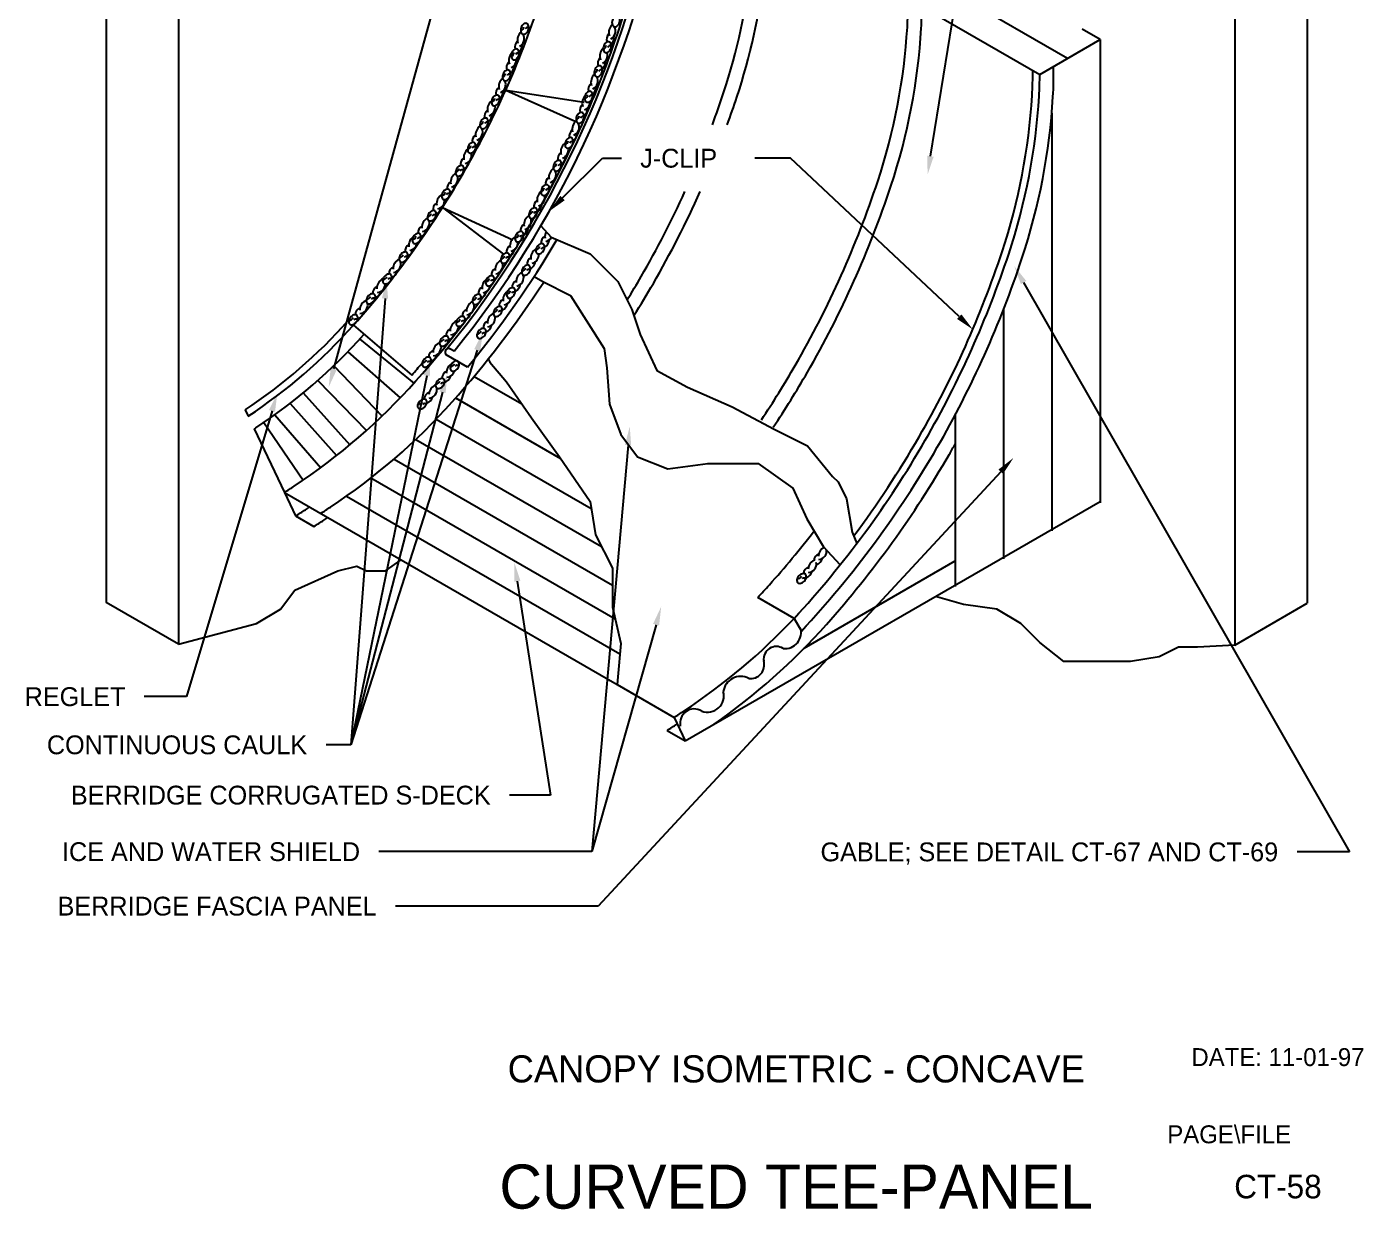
# Model space of a CAD drawing. Extents: x 8 to 104, y 3 to 134.
# Drawn here: x 8.2 to 104, y 3.4 to 88.2 of the extents above; entities that cross this region are included whole.
import ezdxf
from ezdxf.enums import TextEntityAlignment as Align

# ---------------------------------------------------------------- set-up
doc = ezdxf.new("R2010")
doc.units = 0
doc.header["$LTSCALE"] = 1.7995
doc.linetypes.add('HIDDENX2', pattern=[0])
for name, color, linetype in [('BORDER', 7, 'CONTINUOUS'), ('CMP-FLSH', 7, 'CONTINUOUS'), ('DIM-TXT', 7, 'CONTINUOUS'), ('STRCTR', 7, 'CONTINUOUS')]:
    doc.layers.add(name, color=color, linetype=linetype)

msp = doc.modelspace()

# ---------------------------------------------------------------- linework, layer by layer
at = {"layer": 'CMP-FLSH', "color": 0, "linetype": 'CONTINUOUS'}
for p, q in [((65.342, 93.736), (80.833, 84.793)), ((42.555, 83.666), (47.573, 81.416)), ((38.028, 75.262), (42.403, 71.896)), ((31.643, 66.816), (35.826, 63.243)), ((39.816, 63.812), (38.286, 64.695)), ((38.855, 64.944), (38.539, 65.126)), ((63.228, 45.799), (60.63, 47.299)), ((63.228, 45.799), (63.749, 44.881)), ((50.554, 41.051), (54.623, 38.702))]:
    msp.add_line(p, q, dxfattribs=at)
at = {"layer": 'CMP-FLSH', "color": 0, "linetype": 'HIDDENX2'}
for p, q in [((42.555, 83.666), (48.174, 82.795)), ((38.028, 75.262), (43.059, 72.931))]:
    msp.add_line(p, q, dxfattribs=at)
at = {"layer": 'CMP-FLSH', "color": 0, "linetype": 'CONTINUOUS'}
for points in [[(31.643, 66.816, 0.051099), (39.498, 77.687, 0.051099), (44.986, 89.926, 0.059026), (46.802, 98.82, 0.014989)], [(43.051, 71.98, 0.01103), (44.695, 74.687, 0.051099), (50.682, 88.042, 0.051552), (52.651, 96.997, 0.014989)], [(38.347, 65.112, 0.122464), (53.181, 96.691, 0.040047)], [(38.855, 64.944, 0.12121), (53.639, 96.427, 0.040047)], [(57.373, 81.185, 0.008591), (58.177, 83.481, 0.054059), (60.148, 92.668, 0.012345)], [(58.438, 81.185, 0.007306), (59.126, 83.167, 0.051552), (61.094, 92.122, 0.014989)], [(60.881, 60.023, 0.016279), (63.314, 63.937, 0.051099), (69.219, 77.106, 0.064948), (71.344, 88.179, 0.012345), (71.387, 89.405, 0.014989)], [(61.731, 59.496, 0.016163), (64.18, 63.437, 0.051099), (70.168, 76.792, 0.064948), (72.342, 88.119, 0.014989), (72.389, 89.668, 0.174705)], [(63.749, 44.881, 0.056469), (73.49, 58.062, 0.051099), (79.561, 71.603, 0.064948), (81.784, 83.184, 0.020333), (81.826, 85.366, 0.014989)], [(63.231, 45.793, 0.055369), (72.624, 58.562, 0.051099), (78.612, 71.917, 0.064948), (80.786, 83.244, 0.014989), (80.833, 84.793, 0.014989)], [(67.497, 51.7, 0.02991), (72.191, 58.812, 0.051099), (78.137, 72.074, 0.064948), (80.287, 83.274, 0.017846), (80.331, 85.082, 0.014989)], [(51.264, 68.62, 0.006957), (52.272, 70.312, 0.024153), (55.4, 76.39, 0.054059)], [(51.748, 67.505, 0.009382), (53.138, 69.812, 0.025737), (56.497, 76.39, 0.051552)], [(39.816, 63.812, 0.039359), (46.254, 72.984, 0.037673)], [(35.826, 63.243, 0.003951), (36.567, 64.091, 0.040047)], [(60.63, 47.299, 0.006845), (61.454, 48.199, 0.017499), (64.663, 52.064, 0.051099)], [(54.623, 38.702, 0.008115), (55.33, 39.153, 0.058077), (63.228, 45.799, 0.020098)]]:
    msp.add_lwpolyline(points, format="xyb", dxfattribs=at)
for points in [[(43.788, 87.68, 0.141437), (43.888, 87.675, 0.107155), (44.006, 87.732, 0.079115), (44.1, 87.832, 0.066594), (44.173, 87.979, 0.066594), (44.204, 88.139, 0.079115), (44.191, 88.276, 0.107155), (44.132, 88.393, 0.141437), (44.05, 88.45, 0.141437), (43.951, 88.455, 0.107155), (43.833, 88.398, 0.079115), (43.739, 88.298, 0.066594), (43.666, 88.151, 0.066594), (43.634, 87.991, 0.079115), (43.648, 87.853, 0.107155), (43.706, 87.737, 0.141437)], [(50.332, 88.216, 0.141437), (50.431, 88.212, 0.107155), (50.548, 88.27, 0.079115), (50.641, 88.372, 0.066594), (50.712, 88.519, 0.066594), (50.742, 88.68, 0.079115), (50.727, 88.817, 0.107155), (50.666, 88.933, 0.141437), (50.584, 88.989, 0.141437), (50.484, 88.993, 0.107155), (50.367, 88.935, 0.079115), (50.274, 88.833, 0.066594), (50.203, 88.685, 0.066594), (50.174, 88.525, 0.079115), (50.189, 88.388, 0.107155), (50.249, 88.272, 0.141437)], [(43.101, 85.846, 0.141437), (43.2, 85.841, 0.107155), (43.318, 85.897, 0.079115), (43.412, 85.998, 0.066594), (43.485, 86.145, 0.066594), (43.517, 86.305, 0.079115), (43.504, 86.442, 0.107155), (43.445, 86.559, 0.141437), (43.363, 86.616, 0.141437), (43.263, 86.621, 0.107155), (43.145, 86.564, 0.079115), (43.051, 86.463, 0.066594), (42.978, 86.317, 0.066594), (42.947, 86.157, 0.079115), (42.96, 86.019, 0.107155), (43.019, 85.903, 0.141437)], [(49.7, 86.36, 0.141437), (49.8, 86.355, 0.107155), (49.918, 86.412, 0.079115), (50.012, 86.513, 0.066594), (50.085, 86.659, 0.066594), (50.116, 86.82, 0.079115), (50.103, 86.957, 0.107155), (50.044, 87.073, 0.141437), (49.962, 87.131, 0.141437), (49.863, 87.135, 0.107155), (49.745, 87.079, 0.079115), (49.651, 86.978, 0.066594), (49.578, 86.832, 0.066594), (49.546, 86.671, 0.079115), (49.559, 86.534, 0.107155), (49.618, 86.417, 0.141437)], [(49.058, 84.637, 0.141437), (49.158, 84.632, 0.107155), (49.276, 84.689, 0.079115), (49.37, 84.79, 0.066594), (49.443, 84.936, 0.066594), (49.474, 85.097, 0.079115), (49.461, 85.234, 0.107155), (49.402, 85.35, 0.141437), (49.32, 85.408, 0.141437), (49.221, 85.412, 0.107155), (49.103, 85.356, 0.079115), (49.009, 85.255, 0.066594), (48.936, 85.109, 0.066594), (48.904, 84.948, 0.079115), (48.917, 84.811, 0.107155), (48.976, 84.694, 0.141437)], [(42.466, 84.344, 0.141437), (42.566, 84.335, 0.107155), (42.686, 84.386, 0.079115), (42.785, 84.482, 0.066594), (42.864, 84.625, 0.066594), (42.903, 84.784, 0.079115), (42.896, 84.922, 0.107155), (42.843, 85.041, 0.141437), (42.763, 85.102, 0.141437), (42.664, 85.111, 0.107155), (42.544, 85.06, 0.079115), (42.445, 84.963, 0.066594), (42.366, 84.82, 0.066594), (42.327, 84.662, 0.079115), (42.334, 84.524, 0.107155), (42.387, 84.405, 0.141437)], [(48.371, 82.803, 0.141437), (48.47, 82.798, 0.107155), (48.588, 82.855, 0.079115), (48.682, 82.956, 0.066594), (48.755, 83.102, 0.066594), (48.787, 83.262, 0.079115), (48.773, 83.4, 0.107155), (48.715, 83.516, 0.141437), (48.633, 83.573, 0.141437), (48.533, 83.578, 0.107155), (48.415, 83.522, 0.079115), (48.321, 83.421, 0.066594), (48.248, 83.274, 0.066594), (48.217, 83.114, 0.079115), (48.23, 82.977, 0.107155), (48.289, 82.86, 0.141437)], [(41.659, 82.559, 0.141437), (41.758, 82.543, 0.107155), (41.881, 82.587, 0.079115), (41.986, 82.677, 0.066594), (42.074, 82.814, 0.066594), (42.123, 82.97, 0.079115), (42.125, 83.108, 0.107155), (42.079, 83.23, 0.141437), (42.004, 83.296, 0.141437), (41.905, 83.312, 0.107155), (41.782, 83.268, 0.079115), (41.677, 83.178, 0.066594), (41.589, 83.041, 0.066594), (41.54, 82.885, 0.079115), (41.538, 82.747, 0.107155), (41.584, 82.624, 0.141437)], [(40.835, 80.915, 0.141437), (40.933, 80.9, 0.107155), (41.056, 80.943, 0.079115), (41.161, 81.033, 0.066594), (41.249, 81.171, 0.066594), (41.298, 81.327, 0.079115), (41.3, 81.465, 0.107155), (41.254, 81.587, 0.141437), (41.179, 81.653, 0.141437), (41.08, 81.668, 0.107155), (40.957, 81.625, 0.079115), (40.852, 81.535, 0.066594), (40.764, 81.397, 0.066594), (40.715, 81.241, 0.079115), (40.713, 81.103, 0.107155), (40.759, 80.981, 0.141437)], [(47.736, 81.301, 0.141437), (47.836, 81.292, 0.107155), (47.956, 81.343, 0.079115), (48.055, 81.44, 0.066594), (48.134, 81.582, 0.066594), (48.173, 81.741, 0.079115), (48.166, 81.879, 0.107155), (48.112, 81.998, 0.141437), (48.033, 82.059, 0.141437), (47.934, 82.068, 0.107155), (47.814, 82.017, 0.079115), (47.715, 81.921, 0.066594), (47.636, 81.778, 0.066594), (47.597, 81.619, 0.079115), (47.604, 81.481, 0.107155), (47.657, 81.362, 0.141437)], [(39.952, 79.167, 0.141437), (40.051, 79.151, 0.107155), (40.174, 79.195, 0.079115), (40.279, 79.284, 0.066594), (40.367, 79.422, 0.066594), (40.416, 79.578, 0.079115), (40.417, 79.716, 0.107155), (40.372, 79.838, 0.141437), (40.296, 79.904, 0.141437), (40.198, 79.92, 0.107155), (40.074, 79.876, 0.079115), (39.97, 79.786, 0.066594), (39.882, 79.648, 0.066594), (39.833, 79.492, 0.079115), (39.831, 79.355, 0.107155), (39.877, 79.232, 0.141437)], [(46.929, 79.516, 0.141437), (47.028, 79.501, 0.107155), (47.151, 79.544, 0.079115), (47.256, 79.634, 0.066594), (47.344, 79.772, 0.066594), (47.393, 79.928, 0.079115), (47.394, 80.066, 0.107155), (47.349, 80.188, 0.141437), (47.273, 80.254, 0.141437), (47.175, 80.269, 0.107155), (47.051, 80.226, 0.079115), (46.947, 80.136, 0.066594), (46.859, 79.998, 0.066594), (46.81, 79.842, 0.079115), (46.808, 79.704, 0.107155), (46.854, 79.582, 0.141437)], [(46.093, 77.88, 0.141437), (46.191, 77.864, 0.107155), (46.315, 77.908, 0.079115), (46.419, 77.997, 0.066594), (46.507, 78.135, 0.066594), (46.556, 78.291, 0.079115), (46.558, 78.429, 0.107155), (46.512, 78.551, 0.141437), (46.437, 78.617, 0.141437), (46.338, 78.633, 0.107155), (46.215, 78.589, 0.079115), (46.11, 78.499, 0.066594), (46.022, 78.361, 0.066594), (45.973, 78.205, 0.079115), (45.972, 78.068, 0.107155), (46.018, 77.945, 0.141437)], [(39.072, 77.525, 0.141437), (39.169, 77.504, 0.107155), (39.295, 77.54, 0.079115), (39.404, 77.624, 0.066594), (39.5, 77.756, 0.066594), (39.557, 77.909, 0.079115), (39.567, 78.047, 0.107155), (39.528, 78.172, 0.141437), (39.457, 78.241, 0.141437), (39.359, 78.262, 0.107155), (39.234, 78.226, 0.079115), (39.124, 78.142, 0.066594), (39.028, 78.01, 0.066594), (38.971, 77.857, 0.079115), (38.961, 77.719, 0.107155), (39, 77.594, 0.141437)], [(45.21, 76.131, 0.141437), (45.309, 76.115, 0.107155), (45.432, 76.159, 0.079115), (45.537, 76.249, 0.066594), (45.625, 76.386, 0.066594), (45.674, 76.542, 0.079115), (45.676, 76.68, 0.107155), (45.63, 76.803, 0.141437), (45.555, 76.868, 0.141437), (45.456, 76.884, 0.107155), (45.333, 76.84, 0.079115), (45.228, 76.75, 0.066594), (45.14, 76.613, 0.066594), (45.091, 76.457, 0.079115), (45.089, 76.319, 0.107155), (45.135, 76.196, 0.141437)], [(38.058, 75.848, 0.141437), (38.154, 75.821, 0.107155), (38.281, 75.85, 0.079115), (38.396, 75.926, 0.066594), (38.5, 76.053, 0.066594), (38.567, 76.202, 0.079115), (38.585, 76.338, 0.107155), (38.554, 76.465, 0.141437), (38.487, 76.539, 0.141437), (38.391, 76.567, 0.107155), (38.263, 76.538, 0.079115), (38.149, 76.461, 0.066594), (38.045, 76.335, 0.066594), (37.978, 76.186, 0.079115), (37.96, 76.049, 0.107155), (37.991, 75.922, 0.141437)], [(37.043, 74.315, 0.141437), (37.139, 74.288, 0.107155), (37.266, 74.316, 0.079115), (37.381, 74.393, 0.066594), (37.485, 74.519, 0.066594), (37.552, 74.668, 0.079115), (37.57, 74.805, 0.107155), (37.539, 74.932, 0.141437), (37.472, 75.006, 0.141437), (37.376, 75.033, 0.107155), (37.249, 75.005, 0.079115), (37.134, 74.928, 0.066594), (37.03, 74.802, 0.066594), (36.963, 74.653, 0.079115), (36.945, 74.516, 0.107155), (36.976, 74.389, 0.141437)], [(44.33, 74.489, 0.141437), (44.427, 74.468, 0.107155), (44.553, 74.504, 0.079115), (44.662, 74.588, 0.066594), (44.758, 74.721, 0.066594), (44.816, 74.874, 0.079115), (44.825, 75.011, 0.107155), (44.786, 75.136, 0.141437), (44.715, 75.206, 0.141437), (44.617, 75.227, 0.107155), (44.492, 75.19, 0.079115), (44.382, 75.106, 0.066594), (44.287, 74.974, 0.066594), (44.229, 74.821, 0.079115), (44.219, 74.683, 0.107155), (44.258, 74.558, 0.141437)], [(35.958, 72.684, 0.141437), (36.054, 72.657, 0.107155), (36.182, 72.685, 0.079115), (36.296, 72.762, 0.066594), (36.4, 72.888, 0.066594), (36.468, 73.037, 0.079115), (36.486, 73.174, 0.107155), (36.455, 73.301, 0.141437), (36.388, 73.375, 0.141437), (36.292, 73.402, 0.107155), (36.164, 73.374, 0.079115), (36.05, 73.297, 0.066594), (35.946, 73.171, 0.066594), (35.879, 73.022, 0.079115), (35.86, 72.885, 0.107155), (35.891, 72.758, 0.141437)], [(43.316, 72.812, 0.141437), (43.412, 72.785, 0.107155), (43.539, 72.814, 0.079115), (43.654, 72.891, 0.066594), (43.758, 73.017, 0.066594), (43.825, 73.166, 0.079115), (43.843, 73.303, 0.107155), (43.812, 73.43, 0.141437), (43.745, 73.504, 0.141437), (43.649, 73.531, 0.107155), (43.522, 73.502, 0.079115), (43.407, 73.426, 0.066594), (43.303, 73.299, 0.066594), (43.236, 73.15, 0.079115), (43.218, 73.014, 0.107155), (43.249, 72.887, 0.141437)], [(35.001, 71.364, 0.141437), (35.096, 71.333, 0.107155), (35.225, 71.355, 0.079115), (35.342, 71.427, 0.066594), (35.452, 71.548, 0.066594), (35.526, 71.694, 0.079115), (35.55, 71.83, 0.107155), (35.525, 71.958, 0.141437), (35.462, 72.035, 0.141437), (35.367, 72.067, 0.107155), (35.238, 72.044, 0.079115), (35.12, 71.973, 0.066594), (35.011, 71.851, 0.066594), (34.937, 71.705, 0.079115), (34.912, 71.57, 0.107155), (34.938, 71.441, 0.141437)], [(42.301, 71.279, 0.141437), (42.397, 71.252, 0.107155), (42.525, 71.28, 0.079115), (42.639, 71.357, 0.066594), (42.743, 71.483, 0.066594), (42.81, 71.633, 0.079115), (42.828, 71.769, 0.107155), (42.797, 71.896, 0.141437), (42.73, 71.97, 0.141437), (42.634, 71.997, 0.107155), (42.507, 71.969, 0.079115), (42.392, 71.892, 0.066594), (42.288, 71.766, 0.066594), (42.221, 71.617, 0.079115), (42.203, 71.48, 0.107155), (42.234, 71.353, 0.141437)], [(44.815, 71.947, 0.141437), (44.911, 71.92, 0.107155), (45.039, 71.948, 0.079115), (45.154, 72.025, 0.066594), (45.257, 72.151, 0.066594), (45.325, 72.3, 0.079115), (45.343, 72.437, 0.107155), (45.312, 72.564, 0.141437), (45.245, 72.638, 0.141437), (45.149, 72.665, 0.107155), (45.021, 72.637, 0.079115), (44.907, 72.56, 0.066594), (44.803, 72.433, 0.066594), (44.736, 72.284, 0.079115), (44.718, 72.148, 0.107155), (44.748, 72.021, 0.141437)], [(43.801, 70.413, 0.141437), (43.897, 70.386, 0.107155), (44.024, 70.415, 0.079115), (44.139, 70.491, 0.066594), (44.243, 70.618, 0.066594), (44.31, 70.767, 0.079115), (44.328, 70.903, 0.107155), (44.297, 71.03, 0.141437), (44.23, 71.105, 0.141437), (44.134, 71.132, 0.107155), (44.006, 71.103, 0.079115), (43.892, 71.026, 0.066594), (43.788, 70.9, 0.066594), (43.721, 70.751, 0.079115), (43.703, 70.614, 0.107155), (43.734, 70.487, 0.141437)], [(33.811, 69.808, 0.141437), (33.904, 69.77, 0.107155), (34.034, 69.785, 0.079115), (34.156, 69.849, 0.066594), (34.273, 69.963, 0.066594), (34.356, 70.104, 0.079115), (34.389, 70.238, 0.107155), (34.372, 70.367, 0.141437), (34.313, 70.448, 0.141437), (34.221, 70.486, 0.107155), (34.091, 70.471, 0.079115), (33.969, 70.407, 0.066594), (33.852, 70.293, 0.066594), (33.769, 70.152, 0.079115), (33.736, 70.018, 0.107155), (33.753, 69.889, 0.141437)], [(41.217, 69.648, 0.141437), (41.313, 69.621, 0.107155), (41.44, 69.649, 0.079115), (41.555, 69.726, 0.066594), (41.659, 69.852, 0.066594), (41.726, 70.001, 0.079115), (41.744, 70.138, 0.107155), (41.713, 70.265, 0.141437), (41.646, 70.339, 0.141437), (41.55, 70.366, 0.107155), (41.422, 70.338, 0.079115), (41.308, 70.261, 0.066594), (41.204, 70.135, 0.066594), (41.137, 69.986, 0.079115), (41.119, 69.849, 0.107155), (41.15, 69.722, 0.141437)], [(32.636, 68.393, 0.141437), (32.729, 68.356, 0.107155), (32.859, 68.371, 0.079115), (32.981, 68.434, 0.066594), (33.098, 68.549, 0.066594), (33.181, 68.69, 0.079115), (33.214, 68.824, 0.107155), (33.197, 68.953, 0.141437), (33.138, 69.034, 0.141437), (33.046, 69.071, 0.107155), (32.916, 69.057, 0.079115), (32.794, 68.993, 0.066594), (32.677, 68.879, 0.066594), (32.594, 68.738, 0.079115), (32.561, 68.604, 0.107155), (32.578, 68.474, 0.141437)], [(40.259, 68.328, 0.141437), (40.354, 68.297, 0.107155), (40.483, 68.32, 0.079115), (40.601, 68.391, 0.066594), (40.71, 68.512, 0.066594), (40.784, 68.658, 0.079115), (40.808, 68.794, 0.107155), (40.783, 68.922, 0.141437), (40.72, 68.999, 0.141437), (40.625, 69.031, 0.107155), (40.496, 69.008, 0.079115), (40.378, 68.937, 0.066594), (40.269, 68.815, 0.066594), (40.195, 68.67, 0.079115), (40.171, 68.534, 0.107155), (40.196, 68.406, 0.141437)], [(42.716, 68.782, 0.141437), (42.812, 68.755, 0.107155), (42.94, 68.783, 0.079115), (43.054, 68.86, 0.066594), (43.158, 68.987, 0.066594), (43.225, 69.136, 0.079115), (43.244, 69.272, 0.107155), (43.213, 69.399, 0.141437), (43.146, 69.473, 0.141437), (43.05, 69.5, 0.107155), (42.922, 69.472, 0.079115), (42.808, 69.395, 0.066594), (42.704, 69.269, 0.066594), (42.636, 69.12, 0.079115), (42.618, 68.983, 0.107155), (42.649, 68.856, 0.141437)], [(41.759, 67.463, 0.141437), (41.854, 67.431, 0.107155), (41.982, 67.454, 0.079115), (42.1, 67.525, 0.066594), (42.21, 67.647, 0.066594), (42.284, 67.793, 0.079115), (42.308, 67.928, 0.107155), (42.283, 68.057, 0.141437), (42.219, 68.134, 0.141437), (42.125, 68.165, 0.107155), (41.996, 68.142, 0.079115), (41.878, 68.071, 0.066594), (41.768, 67.95, 0.066594), (41.695, 67.804, 0.079115), (41.67, 67.668, 0.107155), (41.695, 67.54, 0.141437)], [(31.382, 66.889, 0.141437), (31.474, 66.852, 0.107155), (31.604, 66.866, 0.079115), (31.726, 66.93, 0.066594), (31.843, 67.045, 0.066594), (31.926, 67.186, 0.079115), (31.959, 67.319, 0.107155), (31.942, 67.449, 0.141437), (31.884, 67.53, 0.141437), (31.791, 67.567, 0.107155), (31.661, 67.553, 0.079115), (31.539, 67.489, 0.066594), (31.422, 67.375, 0.066594), (31.339, 67.234, 0.079115), (31.306, 67.1, 0.107155), (31.323, 66.97, 0.141437)], [(39.07, 66.772, 0.141437), (39.162, 66.735, 0.107155), (39.292, 66.749, 0.079115), (39.414, 66.813, 0.066594), (39.531, 66.927, 0.066594), (39.614, 67.068, 0.079115), (39.647, 67.202, 0.107155), (39.63, 67.332, 0.141437), (39.571, 67.413, 0.141437), (39.479, 67.45, 0.107155), (39.349, 67.435, 0.079115), (39.227, 67.371, 0.066594), (39.11, 67.257, 0.066594), (39.027, 67.116, 0.079115), (38.994, 66.982, 0.107155), (39.011, 66.853, 0.141437)], [(40.569, 65.906, 0.141437), (40.662, 65.869, 0.107155), (40.792, 65.883, 0.079115), (40.914, 65.947, 0.066594), (41.031, 66.061, 0.066594), (41.114, 66.202, 0.079115), (41.147, 66.336, 0.107155), (41.13, 66.466, 0.141437), (41.071, 66.547, 0.141437), (40.979, 66.584, 0.107155), (40.849, 66.57, 0.079115), (40.726, 66.506, 0.066594), (40.609, 66.391, 0.066594), (40.527, 66.251, 0.079115), (40.494, 66.117, 0.107155), (40.511, 65.987, 0.141437)], [(37.895, 65.358, 0.141437), (37.987, 65.32, 0.107155), (38.117, 65.335, 0.079115), (38.239, 65.399, 0.066594), (38.356, 65.513, 0.066594), (38.439, 65.654, 0.079115), (38.472, 65.788, 0.107155), (38.455, 65.917, 0.141437), (38.397, 65.998, 0.141437), (38.304, 66.036, 0.107155), (38.174, 66.021, 0.079115), (38.052, 65.957, 0.066594), (37.935, 65.843, 0.066594), (37.852, 65.702, 0.079115), (37.819, 65.568, 0.107155), (37.836, 65.439, 0.141437)], [(36.64, 63.854, 0.141437), (36.732, 63.816, 0.107155), (36.862, 63.831, 0.079115), (36.984, 63.895, 0.066594), (37.101, 64.009, 0.066594), (37.184, 64.15, 0.079115), (37.217, 64.284, 0.107155), (37.2, 64.413, 0.141437), (37.142, 64.494, 0.141437), (37.049, 64.532, 0.107155), (36.919, 64.517, 0.079115), (36.797, 64.453, 0.066594), (36.68, 64.339, 0.066594), (36.597, 64.198, 0.079115), (36.564, 64.064, 0.107155), (36.581, 63.934, 0.141437)], [(38.661, 63.563, 0.141437), (38.755, 63.529, 0.107155), (38.884, 63.547, 0.079115), (39.004, 63.615, 0.066594), (39.118, 63.732, 0.066594), (39.197, 63.876, 0.079115), (39.225, 64.011, 0.107155), (39.204, 64.14, 0.141437), (39.144, 64.219, 0.141437), (39.05, 64.253, 0.107155), (38.921, 64.235, 0.079115), (38.8, 64.167, 0.066594), (38.687, 64.05, 0.066594), (38.608, 63.906, 0.079115), (38.579, 63.772, 0.107155), (38.6, 63.643, 0.141437)], [(37.603, 62.323, 0.141437), (37.695, 62.284, 0.107155), (37.825, 62.297, 0.079115), (37.948, 62.359, 0.066594), (38.067, 62.471, 0.066594), (38.152, 62.611, 0.079115), (38.187, 62.744, 0.107155), (38.172, 62.874, 0.141437), (38.115, 62.956, 0.141437), (38.023, 62.995, 0.107155), (37.893, 62.982, 0.079115), (37.77, 62.92, 0.066594), (37.651, 62.808, 0.066594), (37.566, 62.668, 0.079115), (37.531, 62.535, 0.107155), (37.546, 62.405, 0.141437)], [(36.295, 60.865, 0.141437), (36.384, 60.82, 0.107155), (36.515, 60.825, 0.079115), (36.642, 60.879, 0.066594), (36.767, 60.983, 0.066594), (36.861, 61.117, 0.079115), (36.904, 61.248, 0.107155), (36.898, 61.379, 0.141437), (36.846, 61.464, 0.141437), (36.756, 61.509, 0.107155), (36.626, 61.504, 0.079115), (36.499, 61.45, 0.066594), (36.373, 61.346, 0.066594), (36.28, 61.212, 0.079115), (36.236, 61.081, 0.107155), (36.243, 60.95, 0.141437)], [(63.488, 48.356, 0.141437), (63.578, 48.311, 0.107155), (63.708, 48.315, 0.079115), (63.835, 48.369, 0.066594), (63.961, 48.474, 0.066594), (64.054, 48.608, 0.079115), (64.098, 48.739, 0.107155), (64.091, 48.87, 0.141437), (64.039, 48.955, 0.141437), (63.95, 48.999, 0.107155), (63.819, 48.995, 0.079115), (63.692, 48.941, 0.066594), (63.567, 48.836, 0.066594), (63.473, 48.702, 0.079115), (63.43, 48.571, 0.107155), (63.436, 48.441, 0.141437)]]:
    msp.add_lwpolyline(points, format="xyb", close=True, dxfattribs=at)
for points in [[(45.072, 73.932), (45.806, 73.138), (48.603, 71.94), (50.601, 69.945), (51.6, 67.949), (52.199, 66.153), (53.398, 63.558), (55.596, 62.361), (58.792, 60.964), (61.789, 59.367), (64.187, 58.17), (65.985, 55.975), (66.384, 55.575), (66.984, 54.378), (67.383, 51.983), (67.714, 51.157)], [(44.587, 70.298), (45.206, 69.945), (47.204, 68.947), (49.602, 65.155), (49.802, 63.758), (50.001, 61.163), (50.801, 58.968), (51.999, 57.372), (54.166, 56.524), (57.047, 56.903), (60.656, 56.889), (63.143, 55.127), (64.142, 52.932), (65.34, 50.936), (66.515, 49.656)], [(41.305, 64.393), (41.41, 64.157), (42.609, 62.76), (44.407, 60.166), (46.405, 57.372), (48.603, 54.178), (49.002, 51.784), (50.201, 49.389), (50.201, 46.595), (50.801, 44), (50.601, 41.605), (50.554, 41.051)]]:
    msp.add_lwpolyline(points, dxfattribs=at)
for centre, radius, start, end in [((43.546, 88.211), 0.299, 287.40332, 359.96738), ((44.134, 87.994), 0.183, 67.10515, 161.82672), ((50.713, 87.811), 0.768, 131.3863, 198.40264), ((49.83, 87.895), 0.609, 295.19024, 31.26002), ((43.752, 86.767), 0.543, 130.13673, 197.5766), ((44.164, 87.27), 0.768, 130.65156, 197.6679), ((43.283, 87.365), 0.609, 294.45551, 30.52528), ((50.33, 87.309), 0.543, 133.75128, 201.19115), ((49.447, 87.48), 0.879, 319.49519, 3.19701), ((43.543, 85.79), 0.768, 132.41752, 199.43386), ((42.858, 86.377), 0.299, 287.40332, 359.96738), ((43.446, 86.16), 0.183, 67.10515, 161.82672), ((42.881, 86.993), 0.879, 315.88063, 359.58245), ((50.076, 86.122), 0.768, 134.46035, 201.47669), ((49.24, 86.157), 0.609, 294.45551, 19.42809), ((49.458, 86.891), 0.299, 287.40332, 359.96738), ((50.046, 86.674), 0.183, 67.10515, 161.82672), ((43.146, 85.275), 0.543, 131.90269, 199.34256), ((42.299, 85.501), 0.879, 313.27484, 356.97665), ((42.717, 85.854), 0.609, 291.84971, 3.81727), ((49.697, 85.593), 0.543, 133.94551, 201.38538), ((48.839, 85.785), 0.879, 315.88063, 359.58245), ((42.824, 83.918), 0.768, 128.04576, 195.0621), ((41.947, 84.053), 0.609, 291.84971, 27.91949), ((42.248, 84.885), 0.299, 284.79752, 357.36158), ((42.826, 84.642), 0.183, 64.49935, 159.22092), ((49.434, 84.228), 0.768, 130.65156, 197.6679), ((48.553, 84.323), 0.609, 294.45551, 30.52528), ((48.816, 85.168), 0.299, 287.40332, 359.96738), ((49.404, 84.951), 0.183, 67.10515, 161.82672), ((42.388, 83.434), 0.543, 127.53093, 194.9708), ((41.529, 83.7), 0.879, 313.27484, 356.97665), ((49.021, 83.725), 0.543, 130.13673, 197.5766), ((48.151, 83.951), 0.879, 315.88063, 359.58245), ((42.007, 82.281), 0.768, 128.23999, 195.25633), ((41.18, 82.406), 0.609, 288.23515, 13.20774), ((41.476, 83.113), 0.299, 281.18297, 353.74703), ((42.037, 82.834), 0.183, 60.88479, 155.60637), ((48.416, 82.232), 0.543, 131.90269, 199.34256), ((48.813, 82.747), 0.768, 132.41752, 199.43386), ((47.569, 82.458), 0.879, 313.27484, 356.97665), ((47.987, 82.811), 0.609, 291.84971, 3.81727), ((48.128, 83.334), 0.299, 287.40332, 359.96738), ((48.716, 83.117), 0.183, 67.10515, 161.82672), ((40.651, 81.47), 0.299, 281.18297, 353.74703), ((41.573, 81.796), 0.543, 127.72516, 195.16503), ((40.741, 82.08), 0.879, 309.66028, 353.3621), ((48.093, 80.875), 0.768, 128.04576, 195.0621), ((47.518, 81.843), 0.299, 284.79752, 357.36158), ((48.096, 81.599), 0.183, 64.49935, 159.22092), ((41.164, 80.467), 0.768, 124.43121, 191.44755), ((40.298, 80.658), 0.609, 288.23515, 24.30493), ((41.212, 81.19), 0.183, 60.88479, 155.60637), ((47.658, 80.391), 0.543, 127.53093, 194.9708), ((46.799, 80.657), 0.879, 313.27484, 356.97665), ((47.217, 81.01), 0.609, 291.84971, 27.91949), ((39.769, 79.721), 0.299, 281.18297, 353.74703), ((40.699, 80.012), 0.543, 123.91638, 191.35625), ((40.33, 79.442), 0.183, 60.88479, 155.60637), ((39.858, 80.331), 0.879, 309.66028, 353.3621), ((47.265, 79.245), 0.768, 128.23999, 195.25633), ((46.746, 80.07), 0.299, 281.18297, 353.74703), ((47.307, 79.791), 0.183, 60.88479, 155.60637), ((39.858, 78.368), 0.543, 125.06594, 192.50581), ((40.313, 78.832), 0.768, 125.58077, 192.59711), ((39.501, 78.994), 0.609, 285.00563, 15.6452), ((46.831, 78.76), 0.543, 127.72516, 195.16503), ((45.999, 79.044), 0.879, 309.66028, 353.3621), ((46.438, 79.371), 0.609, 288.23515, 13.20774), ((39.375, 77.059), 0.768, 121.20168, 188.21802), ((38.92, 78.088), 0.299, 277.95344, 350.5175), ((39.464, 77.778), 0.183, 57.65527, 152.37684), ((39.044, 78.693), 0.879, 306.43076, 350.13257), ((46.422, 77.432), 0.768, 124.43121, 191.44755), ((45.556, 77.622), 0.609, 288.23515, 24.30493), ((45.909, 78.434), 0.299, 281.18297, 353.74703), ((46.47, 78.154), 0.183, 60.88479, 155.60637), ((38.886, 76.631), 0.543, 120.68685, 188.12672), ((38.064, 76.997), 0.879, 306.43076, 350.13257), ((38.521, 77.297), 0.609, 285.00563, 21.07541), ((45.027, 76.685), 0.299, 281.18297, 353.74703), ((45.957, 76.976), 0.543, 123.91638, 191.35625), ((45.117, 77.296), 0.879, 309.66028, 353.3621), ((38.369, 75.531), 0.768, 121.39591, 188.41225), ((37.564, 75.754), 0.609, 281.39107, 6.36366), ((37.941, 76.42), 0.299, 274.33889, 346.90295), ((38.465, 76.076), 0.183, 54.04071, 148.76229), ((45.116, 75.332), 0.543, 125.06594, 192.50581), ((45.571, 75.796), 0.768, 125.58077, 192.59711), ((44.759, 75.958), 0.609, 285.00563, 15.6452), ((45.588, 76.406), 0.183, 60.88479, 155.60637), ((36.927, 74.887), 0.299, 274.33889, 346.90295), ((37.45, 74.543), 0.183, 54.04071, 148.76229), ((37.881, 75.101), 0.543, 120.88108, 188.32095), ((37.088, 75.483), 0.879, 302.8162, 346.51802), ((44.178, 75.052), 0.299, 277.95344, 350.5175), ((44.722, 74.742), 0.183, 57.65527, 152.37684), ((44.302, 75.657), 0.879, 306.43076, 350.13257), ((36.801, 73.434), 0.543, 117.07229, 184.51217), ((37.317, 73.831), 0.768, 117.58713, 184.60347), ((36.479, 74.123), 0.609, 281.39107, 17.46085), ((44.144, 73.595), 0.543, 120.68685, 188.12672), ((43.322, 73.961), 0.879, 306.43076, 350.13257), ((44.633, 74.023), 0.768, 121.20168, 188.21802), ((43.779, 74.262), 0.609, 285.00563, 21.07541), ((36.377, 72.529), 0.768, 119.35309, 186.36943), ((35.842, 73.256), 0.299, 274.33889, 346.90295), ((36.366, 72.912), 0.183, 54.04071, 148.76229), ((36.004, 73.852), 0.879, 302.8162, 346.51802), ((43.628, 72.496), 0.768, 121.39591, 188.41225), ((43.2, 73.385), 0.299, 274.33889, 346.90295), ((43.723, 73.04), 0.183, 54.04071, 148.76229), ((45.643, 72.729), 0.543, 120.68685, 188.12672), ((44.822, 73.095), 0.879, 306.43076, 350.13257), ((46.133, 73.157), 0.768, 152.02218, 188.21802), ((45.279, 73.396), 0.609, 285.00563, 334.02608), ((34.911, 71.941), 0.299, 271.73309, 344.29715), ((35.874, 72.117), 0.543, 118.83826, 186.27813), ((35.1, 72.529), 0.879, 300.2104, 343.91222), ((35.587, 72.778), 0.609, 278.78528, 350.75283), ((43.139, 72.066), 0.543, 120.88108, 188.32095), ((42.347, 72.447), 0.879, 302.8162, 346.51802), ((42.822, 72.718), 0.609, 281.39107, 6.36366), ((45.127, 71.63), 0.768, 121.39591, 188.41225), ((44.321, 71.852), 0.609, 281.39107, 6.36366), ((44.699, 72.519), 0.299, 274.33889, 346.90295), ((45.223, 72.175), 0.183, 54.04071, 148.76229), ((34.719, 70.496), 0.543, 114.4665, 181.90637), ((35.253, 70.868), 0.768, 114.98133, 181.99767), ((34.429, 71.198), 0.609, 278.78528, 14.85505), ((35.419, 71.573), 0.183, 51.43492, 146.15649), ((42.575, 70.795), 0.768, 117.58713, 184.60347), ((41.737, 71.087), 0.609, 281.39107, 17.46085), ((42.185, 71.851), 0.299, 274.33889, 346.90295), ((42.709, 71.507), 0.183, 54.04071, 148.76229), ((43.684, 70.985), 0.299, 274.33889, 346.90295), ((44.639, 71.2), 0.543, 120.88108, 188.32095), ((43.846, 71.581), 0.879, 302.8162, 346.51802), ((34.087, 69.459), 0.768, 115.17556, 182.1919), ((33.758, 70.389), 0.299, 268.11854, 340.68259), ((34.241, 69.99), 0.183, 47.82036, 142.54194), ((33.942, 70.949), 0.879, 300.2104, 343.91222), ((41.635, 69.494), 0.768, 119.35309, 186.36943), ((41.1, 70.22), 0.299, 274.33889, 346.90295), ((41.624, 69.876), 0.183, 54.04071, 148.76229), ((42.059, 70.399), 0.543, 117.07229, 184.51217), ((41.262, 70.816), 0.879, 302.8162, 346.51802), ((43.559, 69.533), 0.543, 117.07229, 184.51217), ((44.074, 69.929), 0.768, 117.58713, 184.60347), ((43.237, 70.221), 0.609, 281.39107, 17.46085), ((44.208, 70.641), 0.183, 54.04071, 148.76229), ((33.555, 69.084), 0.543, 114.66073, 182.1006), ((32.808, 69.549), 0.879, 296.59585, 340.29767), ((33.31, 69.768), 0.609, 275.17072, 0.14331), ((41.132, 69.081), 0.543, 118.83826, 186.27813), ((40.358, 69.493), 0.879, 300.2104, 343.91222), ((40.845, 69.742), 0.609, 278.78528, 350.75283), ((43.135, 68.628), 0.768, 119.35309, 186.36943), ((42.6, 69.354), 0.299, 274.33889, 346.90295), ((43.124, 69.01), 0.183, 54.04071, 148.76229), ((42.762, 69.95), 0.879, 302.8162, 346.51802), ((32.3, 67.544), 0.543, 110.85194, 178.29182), ((32.856, 67.883), 0.768, 111.36678, 178.38312), ((32.055, 68.264), 0.609, 275.17072, 11.2405), ((32.583, 68.975), 0.299, 268.11854, 340.68259), ((33.066, 68.576), 0.183, 47.82036, 142.54194), ((40.511, 67.833), 0.768, 114.98133, 181.99767), ((39.688, 68.162), 0.609, 278.78528, 14.85505), ((40.169, 68.905), 0.299, 271.73309, 344.29715), ((40.677, 68.538), 0.183, 51.43492, 146.15649), ((42.632, 68.216), 0.543, 118.83826, 186.27813), ((41.858, 68.627), 0.879, 300.2104, 343.91222), ((42.345, 68.877), 0.609, 278.78528, 350.75283), ((31.328, 67.471), 0.299, 268.11854, 340.68259), ((31.812, 67.072), 0.183, 47.82036, 142.54194), ((31.554, 68.045), 0.879, 296.59585, 340.29767), ((39.345, 66.423), 0.768, 115.17556, 182.1919), ((39.016, 67.353), 0.299, 268.11854, 340.68259), ((39.5, 66.954), 0.183, 47.82036, 142.54194), ((39.977, 67.46), 0.543, 114.4665, 181.90637), ((39.201, 67.913), 0.879, 300.2104, 343.91222), ((41.477, 66.594), 0.543, 114.4665, 181.90637), ((42.01, 66.967), 0.768, 114.98133, 181.99767), ((41.187, 67.296), 0.609, 278.78528, 14.85505), ((41.669, 68.039), 0.299, 271.73309, 344.29715), ((42.177, 67.672), 0.183, 51.43492, 146.15649), ((38.813, 66.049), 0.543, 114.66073, 182.1006), ((38.067, 66.514), 0.879, 296.59585, 340.29767), ((38.568, 66.732), 0.609, 275.17072, 0.14331), ((40.516, 66.487), 0.299, 268.11854, 340.68259), ((40.999, 66.089), 0.183, 47.82036, 142.54194), ((40.7, 67.047), 0.879, 300.2104, 343.91222), ((38.114, 64.847), 0.768, 111.36678, 178.38312), ((37.314, 65.228), 0.609, 275.17072, 11.2405), ((37.841, 65.939), 0.299, 268.11854, 340.68259), ((38.325, 65.54), 0.183, 47.82036, 142.54194), ((36.586, 64.435), 0.299, 268.11854, 340.68259), ((37.07, 64.036), 0.183, 47.82036, 142.54194), ((37.559, 64.509), 0.543, 110.85194, 178.29182), ((36.812, 65.01), 0.879, 296.59585, 340.29767), ((38.46, 64.883), 0.256, 72.18342, 227.1685), ((38.532, 63.005), 0.543, 114.334, 181.77387), ((39.066, 63.377), 0.768, 114.84883, 181.86517), ((38.298, 63.687), 0.609, 274.28102, 346.24858), ((38.59, 64.143), 0.299, 269.83463, 342.39869), ((39.086, 63.759), 0.183, 49.53646, 144.25803), ((37.815, 61.809), 0.768, 110.47708, 177.49342), ((37.02, 62.202), 0.609, 274.28102, 10.3508), ((37.559, 62.905), 0.299, 267.22883, 339.79289), ((38.036, 62.499), 0.183, 46.93066, 141.65224), ((37.793, 63.476), 0.879, 295.70615, 339.40797), ((36.287, 61.449), 0.299, 263.61428, 336.17834), ((37.254, 61.479), 0.543, 109.96224, 177.40211), ((36.515, 61.992), 0.879, 295.70615, 339.40797), ((36.738, 61.013), 0.183, 43.31611, 138.03768), ((65.743, 50.231), 0.768, 118.99192, 177.49342), ((65.008, 49.3), 0.768, 110.47708, 177.49342), ((65.183, 49.901), 0.543, 109.96224, 177.40211), ((64.444, 50.414), 0.879, 295.70615, 339.40797), ((64.949, 50.624), 0.609, 274.28102, 10.3508), ((64.447, 48.97), 0.543, 109.96224, 177.40211), ((63.708, 49.483), 0.879, 295.70615, 339.40797), ((64.213, 49.693), 0.609, 274.28102, 10.3508), ((63.481, 48.939), 0.299, 263.61428, 336.17834), ((63.931, 48.504), 0.183, 43.31611, 138.03768)]:
    msp.add_arc(centre, radius, start, end, dxfattribs=at)
at = {"layer": 'DIM-TXT', "color": 0, "linetype": 'CONTINUOUS'}
for p, q in [((30.228, 63.681), (44.355, 114.733)), ((73.008, 78.927), (78.23, 111.115)), ((46.632, 75.935), (49.497, 78.787)), ((49.497, 78.787), (50.847, 78.787)), ((62.969, 78.791), (60.406, 78.791)), ((75.064, 67.429), (62.969, 78.791)), ((79.677, 69.876), (103.028, 29.056)), ((33.906, 68.722), (31.453, 36.731)), ((40.512, 65.028), (31.453, 36.731)), ((36.894, 63.19), (31.453, 36.731)), ((38.028, 62.004), (31.453, 36.731)), ((25.805, 60.666), (19.687, 40.185)), ((51.328, 58.212), (48.741, 29.073)), ((78.04, 56.314), (49.192, 25.168)), ((43.385, 48.462), (45.757, 33.127)), ((53.335, 45.343), (48.741, 29.073)), ((19.687, 40.185), (16.648, 40.185)), ((31.453, 36.731), (29.675, 36.731)), ((45.757, 33.127), (42.826, 33.127)), ((48.741, 29.073), (33.468, 29.073)), ((103.028, 29.056), (99.275, 29.056)), ((49.192, 25.168), (34.655, 25.168))]:
    msp.add_line(p, q, dxfattribs=at)
for points in [[(73.23, 78.891), (72.786, 78.963), (72.791, 77.595)], [(46.791, 75.775), (46.473, 76.094), (45.675, 74.982)], [(79.482, 69.764), (79.873, 69.987), (79.007, 71.047)], [(33.681, 68.739), (34.13, 68.705), (34.009, 70.068)], [(75.218, 67.593), (74.91, 67.265), (76.048, 66.505)], [(40.298, 65.097), (40.727, 64.96), (40.924, 66.314)], [(36.673, 63.235), (37.114, 63.145), (37.166, 64.512)], [(30.445, 63.621), (30.011, 63.741), (29.868, 62.379)], [(37.811, 62.061), (38.246, 61.948), (38.368, 63.311)], [(25.589, 60.73), (26.021, 60.601), (26.191, 61.959)], [(51.104, 58.232), (51.552, 58.192), (51.447, 59.557)], [(77.875, 56.467), (78.205, 56.161), (78.958, 57.304)], [(43.163, 48.427), (43.608, 48.496), (43.179, 49.796)], [(53.119, 45.404), (53.552, 45.282), (53.702, 46.642)]]:
    msp.add_solid(points, dxfattribs=at)
at = {"layer": 'STRCTR', "color": 0, "linetype": 'CONTINUOUS'}
for p, q in [((13.912, 95.338), (13.912, 46.943)), ((100.015, 95.274), (100.015, 46.88)), ((19.108, 92.338), (19.108, 43.943)), ((94.819, 92.274), (94.819, 43.88)), ((82.833, 85.947), (75.098, 90.413)), ((80.833, 84.793), (85.163, 87.293)), ((85.163, 87.293), (83.864, 88.043)), ((85.163, 87.293), (85.163, 54.071)), ((81.699, 82.009), (81.699, 52.071)), ((78.234, 67.926), (78.234, 50.071)), ((32.094, 65.822), (35.965, 62.648)), ((31.24, 64.915), (35, 61.61)), ((30.231, 63.911), (33.691, 60.302)), ((29.08, 62.85), (32.569, 59.262)), ((40.288, 63.144), (43.714, 61.166)), ((28.047, 61.967), (31.384, 58.239)), ((38.964, 61.599), (46.484, 57.257)), ((23.878, 60.741), (24.095, 60.285)), ((26.009, 60.392), (29.296, 56.601)), ((27.096, 61.206), (30.426, 57.462)), ((74.77, 60.376), (74.77, 48.071)), ((25.211, 59.83), (28.045, 55.711)), ((37.578, 60.089), (48.687, 53.676)), ((24.529, 59.374), (26.693, 54.827)), ((36.108, 58.629), (49.424, 50.941)), ((34.549, 57.22), (50.201, 48.183)), ((32.898, 55.863), (50.393, 45.762)), ((26.693, 54.827), (50.554, 41.051)), ((26.693, 54.827), (27.498, 53.138)), ((31.15, 54.564), (50.738, 43.254)), ((55.427, 37.013), (85.163, 54.18)), ((27.498, 53.138), (28.804, 52.383)), ((63.949, 43.665), (74.77, 49.913)), ((19.108, 43.943), (13.912, 46.943)), ((94.819, 43.88), (100.015, 46.88)), ((54.623, 38.702), (55.427, 37.013)), ((54.12, 37.767), (55.427, 37.013))]:
    msp.add_line(p, q, dxfattribs=at)
for points in [[(26.693, 54.827, 0.008115), (27.401, 55.278, 0.064948), (36.123, 62.824, 0.040047), (43.051, 71.98, 0.051099)], [(29.291, 53.327, 0.008115), (29.999, 53.778, 0.064948), (38.721, 61.324, 0.037673), (45.28, 69.908, 0.051099)], [(23.878, 60.741, 0.064486), (31.27, 67.148, 0.000367), (31.333, 67.22, 0.051099)], [(24.095, 60.285, 0.064948), (31.643, 66.816, 0.051099)], [(24.529, 59.374, 0.001679), (24.646, 59.45, 0.064948), (32.39, 66.15, 0.000078), (32.404, 66.166, 0.051099)], [(57.494, 38.206, 0.058032), (65.545, 45.369, 0.051099), (74.356, 57.562, 0.002836), (74.77, 58.289, 0.064948)], [(27.498, 53.138, 0.008115), (28.205, 53.588, 0.001981), (28.499, 53.784, 0.037673)], [(28.804, 52.383, 0.008115), (29.512, 52.834, 0.001981), (29.806, 53.03, 0.037673)], [(54.12, 37.767, 0.008115), (54.828, 38.218, 0.000129), (54.847, 38.23, 0.037673)]]:
    msp.add_lwpolyline(points, format="xyb", dxfattribs=at)
for points in [[(19.108, 43.943), (24.697, 45.435), (26.409, 46.461), (27.436, 47.829), (30.517, 49.197), (31.887, 49.539), (32.571, 49.197), (33.941, 49.197), (35.06, 49.996)], [(94.819, 43.88), (92.144, 43.725), (90.774, 43.725), (89.405, 43.041), (87.351, 42.699), (86.324, 42.699), (84.269, 42.699), (82.557, 42.699), (80.846, 44.067), (79.476, 45.435), (77.764, 46.461), (75.368, 46.803), (73.372, 47.373)]]:
    msp.add_lwpolyline(points, dxfattribs=at)
for centre, radius, start, end in [((62.582, 44.772), 1.143, 263.48994, 18.26108), ((61.961, 42.86), 0.918, 57.68955, 186.94878), ((60.102, 42.469), 0.989, 262.62572, 16.46032), ((59.389, 40.387), 1.248, 61.97156, 172.277), ((57.023, 40.248), 1.17, 249.27075, 15.21434), ((56.076, 38.276), 1.028, 58.71273, 190.97922)]:
    msp.add_arc(centre, radius, start, end, dxfattribs=at)

# ---------------------------------------------------------------- texts
at = {"layer": 'BORDER', "color": 0, "linetype": 'CONTINUOUS'}
for s, height, p in [('DATE: 11-01-97', 1.28385, (97.909, 14.344)), ('CURVED TEE-PANEL', 3.16406, (63.38, 5.062)), ('CT-58', 1.6875, (97.909, 5.062))]:
    msp.add_text(s, height=height, dxfattribs=at).set_placement(p, align=Align.MIDDLE)
msp.add_text('PAGE\\FILE', height=1.2838, dxfattribs=at).set_placement((89.977, 8.166))
at = {"layer": 'DIM-TXT', "color": 0, "linetype": 'CONTINUOUS'}
msp.add_text('J-CLIP', height=1.35, dxfattribs=at).set_placement((52.197, 78.787), align=Align.MIDDLE_LEFT)
for s, p in [('REGLET', (15.298, 40.185)), ('CONTINUOUS CAULK', (28.325, 36.731)), ('BERRIDGE CORRUGATED S-DECK', (41.476, 33.127)), ('ICE AND WATER SHIELD', (32.118, 29.073)), ('GABLE; SEE DETAIL CT-67 AND CT-69', (97.925, 29.056)), ('BERRIDGE FASCIA PANEL', (33.305, 25.168))]:
    msp.add_text(s, height=1.35, dxfattribs=at).set_placement(p, align=Align.MIDDLE_RIGHT)
msp.add_text('CANOPY ISOMETRIC - CONCAVE', height=1.94664, dxfattribs=at).set_placement((63.38, 13.5), align=Align.MIDDLE)

doc.saveas('drawing.dxf')
